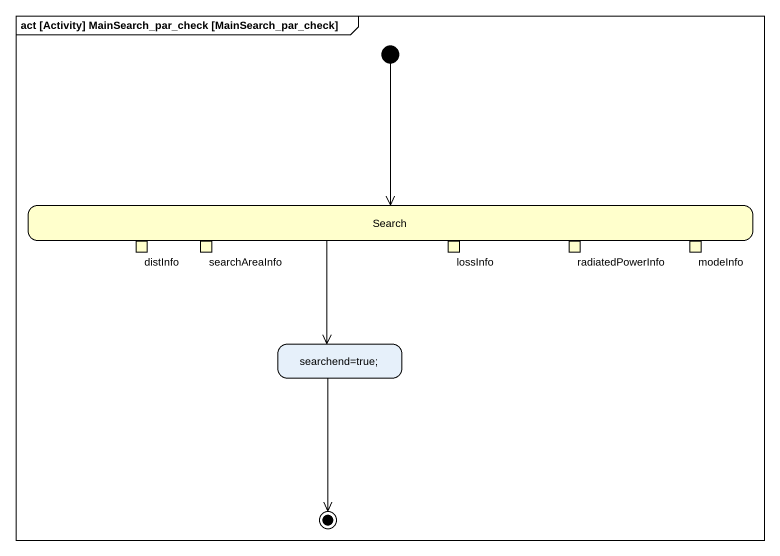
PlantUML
@startuml
mainframe act [Activity] MainSearch_par_check [MainSearch_par_check]
hide empty description
state Search #FFFFCC {
  state distInfo <<outputPin>> #FFFFCC
  state searchAreaInfo <<outputPin>> #FFFFCC
  state lossInfo <<outputPin>> #FFFFCC
  state radiatedPowerInfo <<outputPin>> #FFFFCC
  state modeInfo <<outputPin>> #FFFFCC
}
state "searchend=true;" as searchend_true
[*] --> Search
Search --> searchend_true
searchend_true --> [*]
@enduml
